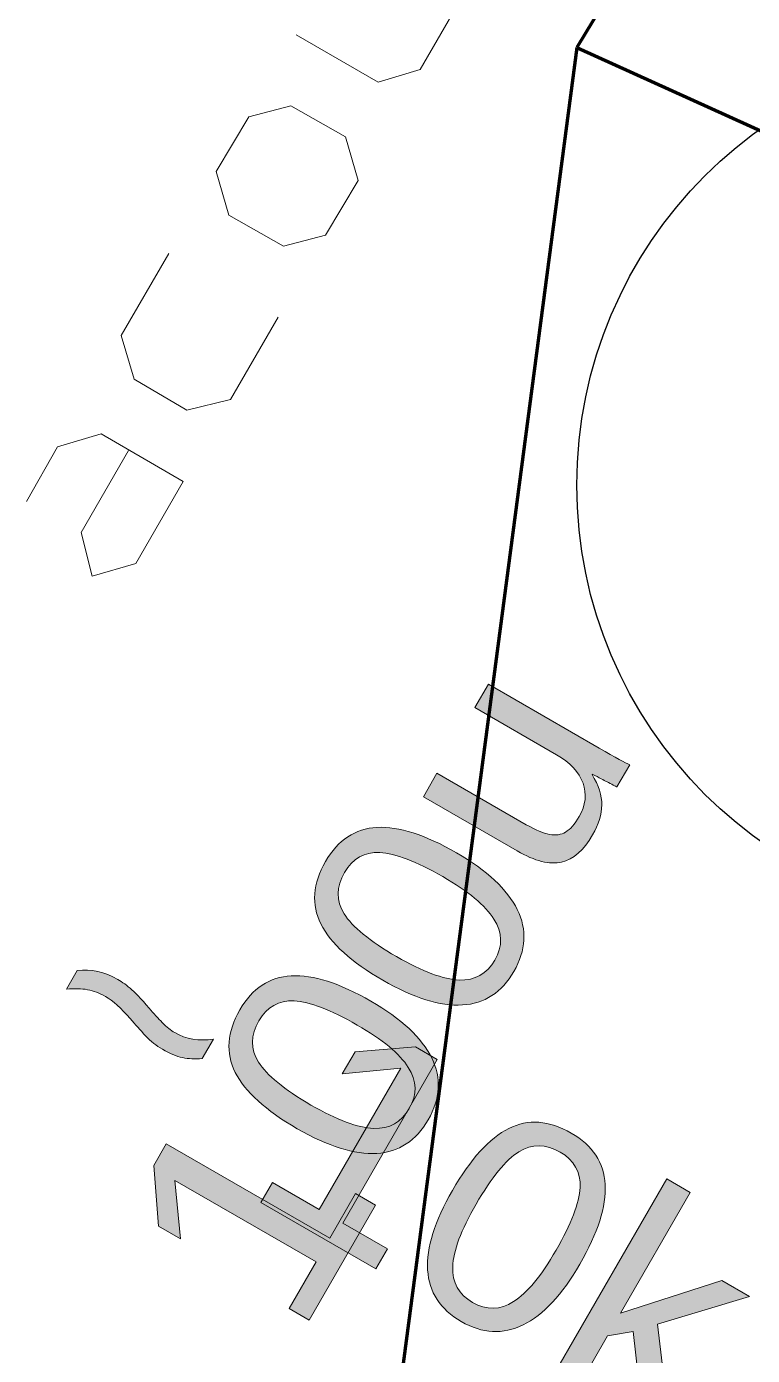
# Model space of a CAD drawing. Header units: millimetres. Extents: x 62.1 to 137.4, y 80.8 to 158.7.
# Drawn here: x 110.66 to 114.81, y 105.14 to 112.74 of the extents above; entities that cross this region are included whole.
import ezdxf

# ---------------------------------------------------------------- set-up
doc = ezdxf.new("R2010")
doc.units = ezdxf.units.MM
doc.header["$MEASUREMENT"] = 0
doc.layers.add('レイヤー 1', color=7, linetype='Continuous', lineweight=0)

# ---------------------------------------------------------------- blocks, each defined once
blk = doc.blocks.new('Block_109')
at = {"layer": 'レイヤー 1'}
h = blk.add_hatch(color=253, dxfattribs=at)
h.dxf.hatch_style = 2
edge = h.paths.add_edge_path()
edge.add_spline(control_points=[(111.432, 106.892), (111.3975, 106.9116), (111.3658, 106.9371), (111.3358, 106.9692), (111.3062, 107.0009), (111.2766, 107.0336), (111.2483, 107.0674), (111.197, 107.1266), (111.1495, 107.169), (111.1057, 107.1941), (111.0723, 107.2134), (111.0385, 107.2265), (111.0041, 107.2327), (110.9693, 107.2393), (110.9293, 107.24), (110.8832, 107.2355), (110.8832, 107.2355), (110.9448, 107.3419), (110.9448, 107.3419), (111.0237, 107.3519), (111.1012, 107.3351), (111.1767, 107.2913), (111.2029, 107.2765), (111.2294, 107.2568), (111.2573, 107.232), (111.2849, 107.2072), (111.3245, 107.1652), (111.3761, 107.1049), (111.3879, 107.0901), (111.4065, 107.0701), (111.4313, 107.0446), (111.4568, 107.0191), (111.4802, 106.9998), (111.5026, 106.9871), (111.5674, 106.9495), (111.6411, 106.9375), (111.7241, 106.9506), (111.7241, 106.9506), (111.66, 106.8396), (111.66, 106.8396), (111.6194, 106.8352), (111.5811, 106.8369), (111.5467, 106.8441), (111.5126, 106.8517), (111.4743, 106.8676), (111.432, 106.892)], knot_values=[0, 0, 0, 0, 1, 1, 1, 2, 2, 2, 3, 3, 3, 4, 4, 4, 5, 5, 5, 6, 6, 6, 7, 7, 7, 8, 8, 8, 9, 9, 9, 10, 10, 10, 11, 11, 11, 12, 12, 12, 13, 13, 13, 14, 14, 14, 15, 15, 15, 15], degree=3, periodic=0)
blk.add_open_spline([(111.432, 106.892), (111.3975, 106.9116), (111.3658, 106.9371), (111.3358, 106.9692), (111.3062, 107.0009), (111.2766, 107.0336), (111.2483, 107.0674), (111.197, 107.1266), (111.1495, 107.169), (111.1057, 107.1941), (111.0723, 107.2134), (111.0385, 107.2265), (111.0041, 107.2327), (110.9693, 107.2393), (110.9293, 107.24), (110.8832, 107.2355), (110.8832, 107.2355), (110.9448, 107.3419), (110.9448, 107.3419), (111.0237, 107.3519), (111.1012, 107.3351), (111.1767, 107.2913), (111.2029, 107.2765), (111.2294, 107.2568), (111.2573, 107.232), (111.2849, 107.2072), (111.3245, 107.1652), (111.3761, 107.1049), (111.3879, 107.0901), (111.4065, 107.0701), (111.4313, 107.0446), (111.4568, 107.0191), (111.4802, 106.9998), (111.5026, 106.9871), (111.5674, 106.9495), (111.6411, 106.9375), (111.7241, 106.9506), (111.7241, 106.9506), (111.66, 106.8396), (111.66, 106.8396), (111.6194, 106.8352), (111.5811, 106.8369), (111.5467, 106.8441), (111.5126, 106.8517), (111.4743, 106.8676), (111.432, 106.892)], degree=3, knots=[0, 0, 0, 0, 1, 1, 1, 2, 2, 2, 3, 3, 3, 4, 4, 4, 5, 5, 5, 6, 6, 6, 7, 7, 7, 8, 8, 8, 9, 9, 9, 10, 10, 10, 11, 11, 11, 12, 12, 12, 13, 13, 13, 14, 14, 14, 15, 15, 15, 15], dxfattribs=at)
blk = doc.blocks.new('Block_112')
at = {"layer": 'レイヤー 1'}
h = blk.add_hatch(color=253, dxfattribs=at)
h.dxf.hatch_style = 2
edge = h.paths.add_edge_path()
edge.add_spline(control_points=[(111.9959, 106.0166), (111.9959, 106.0166), (112.0617, 106.1306), (112.0617, 106.1306), (112.0617, 106.1306), (112.3291, 105.9763), (112.3291, 105.9763), (112.3291, 105.9763), (112.7955, 106.7838), (112.7955, 106.7838), (112.7955, 106.7838), (112.461, 106.7515), (112.461, 106.7515), (112.461, 106.7515), (112.534, 106.8782), (112.534, 106.8782), (112.534, 106.8782), (112.8803, 106.9054), (112.8803, 106.9054), (112.8803, 106.9054), (113.0043, 106.8341), (113.0043, 106.8341), (113.0043, 106.8341), (112.4641, 105.8984), (112.4641, 105.8984), (112.4641, 105.8984), (112.7194, 105.751), (112.7194, 105.751), (112.7194, 105.751), (112.6536, 105.637), (112.6536, 105.637), (112.6536, 105.637), (111.9959, 106.0166), (111.9959, 106.0166)], knot_values=[0, 0, 0, 0, 1, 1, 1, 2, 2, 2, 3, 3, 3, 4, 4, 4, 5, 5, 5, 6, 6, 6, 7, 7, 7, 8, 8, 8, 9, 9, 9, 10, 10, 10, 11, 11, 11, 11], degree=3, periodic=0)
blk.add_open_spline([(111.9959, 106.0166), (111.9959, 106.0166), (112.0617, 106.1306), (112.0617, 106.1306), (112.0617, 106.1306), (112.3291, 105.9763), (112.3291, 105.9763), (112.3291, 105.9763), (112.7955, 106.7838), (112.7955, 106.7838), (112.7955, 106.7838), (112.461, 106.7515), (112.461, 106.7515), (112.461, 106.7515), (112.534, 106.8782), (112.534, 106.8782), (112.534, 106.8782), (112.8803, 106.9054), (112.8803, 106.9054), (112.8803, 106.9054), (113.0043, 106.8341), (113.0043, 106.8341), (113.0043, 106.8341), (112.4641, 105.8984), (112.4641, 105.8984), (112.4641, 105.8984), (112.7194, 105.751), (112.7194, 105.751), (112.7194, 105.751), (112.6536, 105.637), (112.6536, 105.637), (112.6536, 105.637), (111.9959, 106.0166), (111.9959, 106.0166)], degree=3, knots=[0, 0, 0, 0, 1, 1, 1, 2, 2, 2, 3, 3, 3, 4, 4, 4, 5, 5, 5, 6, 6, 6, 7, 7, 7, 8, 8, 8, 9, 9, 9, 10, 10, 10, 11, 11, 11, 11], dxfattribs=at)
blk = doc.blocks.new('Block_113')
at = {"layer": 'レイヤー 1'}
h = blk.add_hatch(color=253, dxfattribs=at)
h.dxf.hatch_style = 2
edge = h.paths.add_edge_path()
edge.add_spline(control_points=[(113.684, 105.7424), (113.7715, 105.894), (113.8173, 106.0139), (113.8215, 106.1021), (113.826, 106.1902), (113.7877, 106.2578), (113.7074, 106.3039), (113.6248, 106.3518), (113.5466, 106.3522), (113.4718, 106.306), (113.3967, 106.2598), (113.3154, 106.1599), (113.2265, 106.0066), (113.1407, 105.8574), (113.0959, 105.7382), (113.0928, 105.648), (113.0894, 105.5577), (113.1273, 105.4899), (113.2069, 105.444), (113.2858, 105.3986), (113.364, 105.4003), (113.4411, 105.4495), (113.519, 105.4988), (113.6, 105.5963), (113.684, 105.7424)], knot_values=[0, 0, 0, 0, 1, 1, 1, 2, 2, 2, 3, 3, 3, 4, 4, 4, 5, 5, 5, 6, 6, 6, 7, 7, 7, 8, 8, 8, 8], degree=3, periodic=0)
edge = h.paths.add_edge_path()
edge.add_spline(control_points=[(113.8204, 105.6638), (113.7192, 105.4885), (113.611, 105.3724), (113.4959, 105.3159), (113.3808, 105.259), (113.2627, 105.2656), (113.1421, 105.3352), (113.0212, 105.4048), (112.9571, 105.5033), (112.9495, 105.6301), (112.9419, 105.7569), (112.9895, 105.9084), (113.0915, 106.0848), (113.1955, 106.265), (113.3026, 106.3832), (113.4136, 106.439), (113.5242, 106.4948), (113.6434, 106.4862), (113.7705, 106.4128), (113.8938, 106.3415), (113.9589, 106.2433), (113.9651, 106.1186), (113.9717, 105.9939), (113.9231, 105.8419), (113.8204, 105.6638)], knot_values=[0, 0, 0, 0, 1, 1, 1, 2, 2, 2, 3, 3, 3, 4, 4, 4, 5, 5, 5, 6, 6, 6, 7, 7, 7, 8, 8, 8, 8], degree=3, periodic=0)
for points in [[(113.8204, 105.6638), (113.7192, 105.4885), (113.611, 105.3724), (113.4959, 105.3159), (113.3808, 105.259), (113.2627, 105.2656), (113.1421, 105.3352), (113.0212, 105.4048), (112.9571, 105.5033), (112.9495, 105.6301), (112.9419, 105.7569), (112.9895, 105.9084), (113.0915, 106.0848), (113.1955, 106.265), (113.3026, 106.3832), (113.4136, 106.439), (113.5242, 106.4948), (113.6434, 106.4862), (113.7705, 106.4128), (113.8938, 106.3415), (113.9589, 106.2433), (113.9651, 106.1186), (113.9717, 105.9939), (113.9231, 105.8419), (113.8204, 105.6638)], [(113.684, 105.7424), (113.7715, 105.894), (113.8173, 106.0139), (113.8215, 106.1021), (113.826, 106.1902), (113.7877, 106.2578), (113.7074, 106.3039), (113.6248, 106.3518), (113.5466, 106.3522), (113.4718, 106.306), (113.3967, 106.2598), (113.3154, 106.1599), (113.2265, 106.0066), (113.1407, 105.8574), (113.0959, 105.7382), (113.0928, 105.648), (113.0894, 105.5577), (113.1273, 105.4899), (113.2069, 105.444), (113.2858, 105.3986), (113.364, 105.4003), (113.4411, 105.4495), (113.519, 105.4988), (113.6, 105.5963), (113.684, 105.7424)]]:
    blk.add_open_spline(points, degree=3, knots=[0, 0, 0, 0, 1, 1, 1, 2, 2, 2, 3, 3, 3, 4, 4, 4, 5, 5, 5, 6, 6, 6, 7, 7, 7, 8, 8, 8, 8], dxfattribs=at)
blk = doc.blocks.new('Block_114')
at = {"layer": 'レイヤー 1'}
h = blk.add_hatch(color=253, dxfattribs=at)
h.dxf.hatch_style = 2
edge = h.paths.add_edge_path()
edge.add_spline(control_points=[(114.1846, 104.7533), (114.1846, 104.7533), (114.1246, 105.2787), (114.1246, 105.2787), (114.1246, 105.2787), (113.9793, 105.2542), (113.9793, 105.2542), (113.9793, 105.2542), (113.8136, 104.9672), (113.8136, 104.9672), (113.8136, 104.9672), (113.6795, 105.0448), (113.6795, 105.0448), (113.6795, 105.0448), (114.3179, 106.1503), (114.3179, 106.1503), (114.3179, 106.1503), (114.4519, 106.0728), (114.4519, 106.0728), (114.4519, 106.0728), (114.0533, 105.3824), (114.0533, 105.3824), (114.0533, 105.3824), (114.6328, 105.5691), (114.6328, 105.5691), (114.6328, 105.5691), (114.7902, 105.4785), (114.7902, 105.4785), (114.7902, 105.4785), (114.2635, 105.3207), (114.2635, 105.3207), (114.2635, 105.3207), (114.3417, 104.6627), (114.3417, 104.6627), (114.3417, 104.6627), (114.1846, 104.7533), (114.1846, 104.7533)], knot_values=[0, 0, 0, 0, 1, 1, 1, 2, 2, 2, 3, 3, 3, 4, 4, 4, 5, 5, 5, 6, 6, 6, 7, 7, 7, 8, 8, 8, 9, 9, 9, 10, 10, 10, 11, 11, 11, 12, 12, 12, 12], degree=3, periodic=0)
blk.add_open_spline([(114.1846, 104.7533), (114.1846, 104.7533), (114.1246, 105.2787), (114.1246, 105.2787), (114.1246, 105.2787), (113.9793, 105.2542), (113.9793, 105.2542), (113.9793, 105.2542), (113.8136, 104.9672), (113.8136, 104.9672), (113.8136, 104.9672), (113.6795, 105.0448), (113.6795, 105.0448), (113.6795, 105.0448), (114.3179, 106.1503), (114.3179, 106.1503), (114.3179, 106.1503), (114.4519, 106.0728), (114.4519, 106.0728), (114.4519, 106.0728), (114.0533, 105.3824), (114.0533, 105.3824), (114.0533, 105.3824), (114.6328, 105.5691), (114.6328, 105.5691), (114.6328, 105.5691), (114.7902, 105.4785), (114.7902, 105.4785), (114.7902, 105.4785), (114.2635, 105.3207), (114.2635, 105.3207), (114.2635, 105.3207), (114.3417, 104.6627), (114.3417, 104.6627), (114.3417, 104.6627), (114.1846, 104.7533), (114.1846, 104.7533)], degree=3, knots=[0, 0, 0, 0, 1, 1, 1, 2, 2, 2, 3, 3, 3, 4, 4, 4, 5, 5, 5, 6, 6, 6, 7, 7, 7, 8, 8, 8, 9, 9, 9, 10, 10, 10, 11, 11, 11, 12, 12, 12, 12], dxfattribs=at)
blk = doc.blocks.new('Block_133')
at = {"layer": 'レイヤー 1'}
h = blk.add_hatch(color=253, dxfattribs=at)
h.dxf.hatch_style = 2
edge = h.paths.add_edge_path()
edge.add_spline(control_points=[(112.2715, 105.3428), (112.2715, 105.3428), (112.1575, 105.4089), (112.1575, 105.4089), (112.1575, 105.4089), (112.3118, 105.6762), (112.3118, 105.6762), (112.3118, 105.6762), (111.504, 106.1424), (111.504, 106.1424), (111.504, 106.1424), (111.5363, 105.8078), (111.5363, 105.8078), (111.5363, 105.8078), (111.4099, 105.8809), (111.4099, 105.8809), (111.4099, 105.8809), (111.3827, 106.2275), (111.3827, 106.2275), (111.3827, 106.2275), (111.454, 106.3511), (111.454, 106.3511), (111.454, 106.3511), (112.3897, 105.8109), (112.3897, 105.8109), (112.3897, 105.8109), (112.5375, 106.0666), (112.5375, 106.0666), (112.5375, 106.0666), (112.6515, 106.0008), (112.6515, 106.0008), (112.6515, 106.0008), (112.2715, 105.3428), (112.2715, 105.3428)], knot_values=[0, 0, 0, 0, 1, 1, 1, 2, 2, 2, 3, 3, 3, 4, 4, 4, 5, 5, 5, 6, 6, 6, 7, 7, 7, 8, 8, 8, 9, 9, 9, 10, 10, 10, 11, 11, 11, 11], degree=3, periodic=0)
blk.add_open_spline([(112.2715, 105.3428), (112.2715, 105.3428), (112.1575, 105.4089), (112.1575, 105.4089), (112.1575, 105.4089), (112.3118, 105.6762), (112.3118, 105.6762), (112.3118, 105.6762), (111.504, 106.1424), (111.504, 106.1424), (111.504, 106.1424), (111.5363, 105.8078), (111.5363, 105.8078), (111.5363, 105.8078), (111.4099, 105.8809), (111.4099, 105.8809), (111.4099, 105.8809), (111.3827, 106.2275), (111.3827, 106.2275), (111.3827, 106.2275), (111.454, 106.3511), (111.454, 106.3511), (111.454, 106.3511), (112.3897, 105.8109), (112.3897, 105.8109), (112.3897, 105.8109), (112.5375, 106.0666), (112.5375, 106.0666), (112.5375, 106.0666), (112.6515, 106.0008), (112.6515, 106.0008), (112.6515, 106.0008), (112.2715, 105.3428), (112.2715, 105.3428)], degree=3, knots=[0, 0, 0, 0, 1, 1, 1, 2, 2, 2, 3, 3, 3, 4, 4, 4, 5, 5, 5, 6, 6, 6, 7, 7, 7, 8, 8, 8, 9, 9, 9, 10, 10, 10, 11, 11, 11, 11], dxfattribs=at)
blk = doc.blocks.new('Block_134')
at = {"layer": 'レイヤー 1'}
h = blk.add_hatch(color=253, dxfattribs=at)
h.dxf.hatch_style = 2
edge = h.paths.add_edge_path()
edge.add_spline(control_points=[(112.5458, 107.0308), (112.3942, 107.1184), (112.2746, 107.1642), (112.1861, 107.1687), (112.0979, 107.1728), (112.0304, 107.1349), (111.9842, 107.0543), (111.9367, 106.9716), (111.9356, 106.8934), (111.9821, 106.8186), (112.0286, 106.7439), (112.1282, 106.6622), (112.2819, 106.5733), (112.4307, 106.4876), (112.5506, 106.4428), (112.6405, 106.4397), (112.7304, 106.4362), (112.7986, 106.4741), (112.8444, 106.5537), (112.8899, 106.6326), (112.8882, 106.7108), (112.8389, 106.7883), (112.7893, 106.8658), (112.6918, 106.9468), (112.5458, 107.0308)], knot_values=[0, 0, 0, 0, 1, 1, 1, 2, 2, 2, 3, 3, 3, 4, 4, 4, 5, 5, 5, 6, 6, 6, 7, 7, 7, 8, 8, 8, 8], degree=3, periodic=0)
edge = h.paths.add_edge_path()
edge.add_spline(control_points=[(112.6243, 107.1673), (112.7997, 107.066), (112.9161, 106.9578), (112.9726, 106.8427), (113.0291, 106.7277), (113.0226, 106.6099), (112.953, 106.4889), (112.8834, 106.3684), (112.7852, 106.3043), (112.6581, 106.2967), (112.5313, 106.2891), (112.3797, 106.3363), (112.2033, 106.4379), (112.0231, 106.542), (111.905, 106.6495), (111.8488, 106.7601), (111.7933, 106.871), (111.8023, 106.9899), (111.8757, 107.117), (111.947, 107.2407), (112.0452, 107.3058), (112.1696, 107.3123), (112.2946, 107.3185), (112.4462, 107.2703), (112.6243, 107.1673)], knot_values=[0, 0, 0, 0, 1, 1, 1, 2, 2, 2, 3, 3, 3, 4, 4, 4, 5, 5, 5, 6, 6, 6, 7, 7, 7, 8, 8, 8, 8], degree=3, periodic=0)
for points in [[(112.6243, 107.1673), (112.7997, 107.066), (112.9161, 106.9578), (112.9726, 106.8427), (113.0291, 106.7277), (113.0226, 106.6099), (112.953, 106.4889), (112.8834, 106.3684), (112.7852, 106.3043), (112.6581, 106.2967), (112.5313, 106.2891), (112.3797, 106.3363), (112.2033, 106.4379), (112.0231, 106.542), (111.905, 106.6495), (111.8488, 106.7601), (111.7933, 106.871), (111.8023, 106.9899), (111.8757, 107.117), (111.947, 107.2407), (112.0452, 107.3058), (112.1696, 107.3123), (112.2946, 107.3185), (112.4462, 107.2703), (112.6243, 107.1673)], [(112.5458, 107.0308), (112.3942, 107.1184), (112.2746, 107.1642), (112.1861, 107.1687), (112.0979, 107.1728), (112.0304, 107.1349), (111.9842, 107.0543), (111.9367, 106.9716), (111.9356, 106.8934), (111.9821, 106.8186), (112.0286, 106.7439), (112.1282, 106.6622), (112.2819, 106.5733), (112.4307, 106.4876), (112.5506, 106.4428), (112.6405, 106.4397), (112.7304, 106.4362), (112.7986, 106.4741), (112.8444, 106.5537), (112.8899, 106.6326), (112.8882, 106.7108), (112.8389, 106.7883), (112.7893, 106.8658), (112.6918, 106.9468), (112.5458, 107.0308)]]:
    blk.add_open_spline(points, degree=3, knots=[0, 0, 0, 0, 1, 1, 1, 2, 2, 2, 3, 3, 3, 4, 4, 4, 5, 5, 5, 6, 6, 6, 7, 7, 7, 8, 8, 8, 8], dxfattribs=at)
blk = doc.blocks.new('Block_135')
at = {"layer": 'レイヤー 1'}
h = blk.add_hatch(color=253, dxfattribs=at)
h.dxf.hatch_style = 2
edge = h.paths.add_edge_path()
edge.add_spline(control_points=[(113.0356, 107.8794), (112.8841, 107.9669), (112.7642, 108.0127), (112.676, 108.0168), (112.5878, 108.0213), (112.5203, 107.9831), (112.4741, 107.9028), (112.4262, 107.8205), (112.4255, 107.7419), (112.472, 107.6668), (112.5182, 107.5924), (112.6178, 107.5108), (112.7714, 107.4219), (112.9206, 107.3361), (113.0405, 107.2913), (113.1304, 107.2879), (113.2203, 107.2848), (113.2882, 107.3226), (113.3343, 107.4022), (113.3798, 107.4811), (113.3781, 107.5593), (113.3285, 107.6368), (113.2792, 107.7144), (113.1817, 107.795), (113.0356, 107.8794)], knot_values=[0, 0, 0, 0, 1, 1, 1, 2, 2, 2, 3, 3, 3, 4, 4, 4, 5, 5, 5, 6, 6, 6, 7, 7, 7, 8, 8, 8, 8], degree=3, periodic=0)
edge = h.paths.add_edge_path()
edge.add_spline(control_points=[(113.1142, 108.0155), (113.2896, 107.9145), (113.4057, 107.8063), (113.4625, 107.6909), (113.519, 107.5759), (113.5125, 107.458), (113.4429, 107.3375), (113.3733, 107.2169), (113.2751, 107.1528), (113.148, 107.1452), (113.0212, 107.1376), (112.8696, 107.1845), (112.6932, 107.2865), (112.513, 107.3905), (112.3949, 107.498), (112.3387, 107.6089), (112.2832, 107.7195), (112.2922, 107.8384), (112.3656, 107.9655), (112.4369, 108.0892), (112.5351, 108.1539), (112.6594, 108.1608), (112.7845, 108.167), (112.9361, 108.1188), (113.1142, 108.0155)], knot_values=[0, 0, 0, 0, 1, 1, 1, 2, 2, 2, 3, 3, 3, 4, 4, 4, 5, 5, 5, 6, 6, 6, 7, 7, 7, 8, 8, 8, 8], degree=3, periodic=0)
for points in [[(113.1142, 108.0155), (113.2896, 107.9145), (113.4057, 107.8063), (113.4625, 107.6909), (113.519, 107.5759), (113.5125, 107.458), (113.4429, 107.3375), (113.3733, 107.2169), (113.2751, 107.1528), (113.148, 107.1452), (113.0212, 107.1376), (112.8696, 107.1845), (112.6932, 107.2865), (112.513, 107.3905), (112.3949, 107.498), (112.3387, 107.6089), (112.2832, 107.7195), (112.2922, 107.8384), (112.3656, 107.9655), (112.4369, 108.0892), (112.5351, 108.1539), (112.6594, 108.1608), (112.7845, 108.167), (112.9361, 108.1188), (113.1142, 108.0155)], [(113.0356, 107.8794), (112.8841, 107.9669), (112.7642, 108.0127), (112.676, 108.0168), (112.5878, 108.0213), (112.5203, 107.9831), (112.4741, 107.9028), (112.4262, 107.8205), (112.4255, 107.7419), (112.472, 107.6668), (112.5182, 107.5924), (112.6178, 107.5108), (112.7714, 107.4219), (112.9206, 107.3361), (113.0405, 107.2913), (113.1304, 107.2879), (113.2203, 107.2848), (113.2882, 107.3226), (113.3343, 107.4022), (113.3798, 107.4811), (113.3781, 107.5593), (113.3285, 107.6368), (113.2792, 107.7144), (113.1817, 107.795), (113.0356, 107.8794)]]:
    blk.add_open_spline(points, degree=3, knots=[0, 0, 0, 0, 1, 1, 1, 2, 2, 2, 3, 3, 3, 4, 4, 4, 5, 5, 5, 6, 6, 6, 7, 7, 7, 8, 8, 8, 8], dxfattribs=at)
blk = doc.blocks.new('Block_136')
at = {"layer": 'レイヤー 1'}
h = blk.add_hatch(color=253, dxfattribs=at)
h.dxf.hatch_style = 2
edge = h.paths.add_edge_path()
edge.add_spline(control_points=[(113.0029, 108.4716), (113.0029, 108.4716), (113.5138, 108.1763), (113.5138, 108.1763), (113.5669, 108.1457), (113.6117, 108.1271), (113.6468, 108.1205), (113.6819, 108.114), (113.713, 108.1185), (113.7388, 108.134), (113.7646, 108.1491), (113.7905, 108.1791), (113.8163, 108.2232), (113.8535, 108.288), (113.8608, 108.3514), (113.8384, 108.4144), (113.8156, 108.4771), (113.765, 108.5312), (113.6864, 108.5763), (113.6864, 108.5763), (113.2193, 108.8461), (113.2193, 108.8461), (113.2193, 108.8461), (113.2968, 108.9801), (113.2968, 108.9801), (113.2968, 108.9801), (113.9307, 108.6142), (113.9307, 108.6142), (114.0247, 108.5598), (114.0826, 108.5284), (114.1054, 108.5191), (114.1054, 108.5191), (114.0323, 108.3927), (114.0323, 108.3927), (114.0296, 108.3934), (114.0223, 108.3968), (114.0113, 108.4027), (114.0003, 108.4085), (113.9872, 108.4151), (113.9724, 108.4227), (113.9579, 108.4299), (113.931, 108.4444), (113.8911, 108.4661), (113.8911, 108.4661), (113.8897, 108.464), (113.8897, 108.464), (113.9276, 108.401), (113.9462, 108.3427), (113.9458, 108.289), (113.9455, 108.2353), (113.9283, 108.1781), (113.8935, 108.1181), (113.8425, 108.0296), (113.7832, 107.9776), (113.7157, 107.9621), (113.6482, 107.9466), (113.5634, 107.9679), (113.4622, 108.0265), (113.4622, 108.0265), (112.9251, 108.3365), (112.9251, 108.3365), (112.9251, 108.3365), (113.0029, 108.4716), (113.0029, 108.4716)], knot_values=[0, 0, 0, 0, 1, 1, 1, 2, 2, 2, 3, 3, 3, 4, 4, 4, 5, 5, 5, 6, 6, 6, 7, 7, 7, 8, 8, 8, 9, 9, 9, 10, 10, 10, 11, 11, 11, 12, 12, 12, 13, 13, 13, 14, 14, 14, 15, 15, 15, 16, 16, 16, 17, 17, 17, 18, 18, 18, 19, 19, 19, 20, 20, 20, 21, 21, 21, 21], degree=3, periodic=0)
blk.add_open_spline([(113.0029, 108.4716), (113.0029, 108.4716), (113.5138, 108.1763), (113.5138, 108.1763), (113.5669, 108.1457), (113.6117, 108.1271), (113.6468, 108.1205), (113.6819, 108.114), (113.713, 108.1185), (113.7388, 108.134), (113.7646, 108.1491), (113.7905, 108.1791), (113.8163, 108.2232), (113.8535, 108.288), (113.8608, 108.3514), (113.8384, 108.4144), (113.8156, 108.4771), (113.765, 108.5312), (113.6864, 108.5763), (113.6864, 108.5763), (113.2193, 108.8461), (113.2193, 108.8461), (113.2193, 108.8461), (113.2968, 108.9801), (113.2968, 108.9801), (113.2968, 108.9801), (113.9307, 108.6142), (113.9307, 108.6142), (114.0247, 108.5598), (114.0826, 108.5284), (114.1054, 108.5191), (114.1054, 108.5191), (114.0323, 108.3927), (114.0323, 108.3927), (114.0296, 108.3934), (114.0223, 108.3968), (114.0113, 108.4027), (114.0003, 108.4085), (113.9872, 108.4151), (113.9724, 108.4227), (113.9579, 108.4299), (113.931, 108.4444), (113.8911, 108.4661), (113.8911, 108.4661), (113.8897, 108.464), (113.8897, 108.464), (113.9276, 108.401), (113.9462, 108.3427), (113.9458, 108.289), (113.9455, 108.2353), (113.9283, 108.1781), (113.8935, 108.1181), (113.8425, 108.0296), (113.7832, 107.9776), (113.7157, 107.9621), (113.6482, 107.9466), (113.5634, 107.9679), (113.4622, 108.0265), (113.4622, 108.0265), (112.9251, 108.3365), (112.9251, 108.3365), (112.9251, 108.3365), (113.0029, 108.4716), (113.0029, 108.4716)], degree=3, knots=[0, 0, 0, 0, 1, 1, 1, 2, 2, 2, 3, 3, 3, 4, 4, 4, 5, 5, 5, 6, 6, 6, 7, 7, 7, 8, 8, 8, 9, 9, 9, 10, 10, 10, 11, 11, 11, 12, 12, 12, 13, 13, 13, 14, 14, 14, 15, 15, 15, 16, 16, 16, 17, 17, 17, 18, 18, 18, 19, 19, 19, 20, 20, 20, 21, 21, 21, 21], dxfattribs=at)

msp = doc.modelspace()

# ---------------------------------------------------------------- linework, layer by layer
at = {"layer": 'レイヤー 1', "color": 140, "lineweight": 211}
for p, q in [((117.5557, 118.8748), (113.8031, 112.6204)), ((113.8031, 112.6204), (112.7295, 104.4898)), ((113.8031, 112.6204), (116.9303, 111.2028))]:
    msp.add_line(p, q, dxfattribs=at)
at = {"layer": 'レイヤー 1', "color": 253, "lineweight": 20}
for p, q in [((112.9067, 112.4954), (113.1777, 112.9644)), ((112.1978, 112.6934), (112.6669, 112.4224)), ((112.6669, 112.4224), (112.9067, 112.4954)), ((112.1666, 112.2869), (111.9268, 112.2243)), ((112.4793, 112.1097), (112.1666, 112.2869)), ((111.9268, 112.2243), (111.7392, 111.9116)), ((112.5522, 111.8595), (112.4793, 112.1097)), ((111.7392, 111.9116), (111.8122, 111.6615)), ((112.3646, 111.5468), (112.5522, 111.8595)), ((111.8122, 111.6615), (112.1249, 111.4842)), ((112.1249, 111.4842), (112.3646, 111.5468)), ((111.4682, 111.4425), (111.1971, 110.9735)), ((111.8226, 110.6086), (112.0936, 111.0777)), ((111.1971, 110.9735), (111.2701, 110.7233)), ((111.2701, 110.7233), (111.5724, 110.5461)), ((111.5724, 110.5461), (111.8226, 110.6086)), ((110.8323, 110.3376), (111.0825, 110.4106)), ((111.0825, 110.4106), (111.5516, 110.1396)), ((110.6551, 110.0249), (110.8323, 110.3376)), ((110.9678, 109.8477), (111.2388, 110.3168)), ((111.5516, 110.1396), (111.2805, 109.6705)), ((111.0304, 109.5975), (110.9678, 109.8477)), ((111.2805, 109.6705), (111.0304, 109.5975))]:
    msp.add_line(p, q, dxfattribs=at)
at = {"layer": 'レイヤー 1', "color": 253, "lineweight": 30}
msp.add_circle((116.3049, 110.1187), 2.5017, dxfattribs=at)

# ---------------------------------------------------------------- block references
at = {"layer": 'レイヤー 1'}
for name in ['Block_136', 'Block_135', 'Block_109', 'Block_134', 'Block_112', 'Block_113', 'Block_133', 'Block_114']:
    msp.add_blockref(name, (0, 0), dxfattribs=at)

doc.saveas('drawing.dxf')
